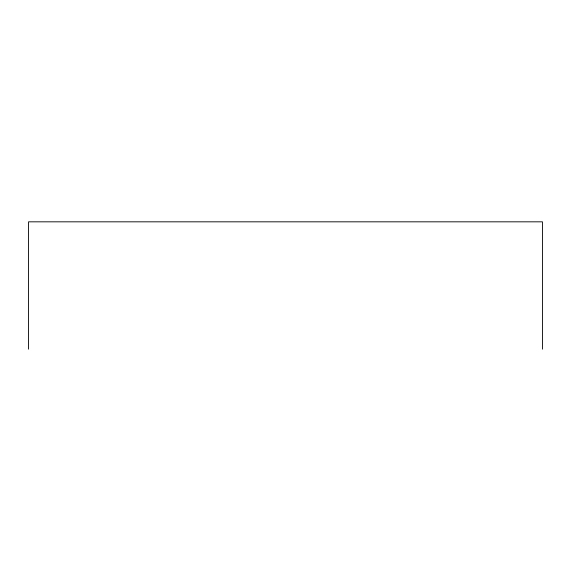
<?xml version="1.0" encoding="UTF-8"?>
<svg xmlns="http://www.w3.org/2000/svg" width="571" height="571" viewBox="0 0 571 571"><rect width="100%" height="100%" fill="white"/><g stroke="black" fill="none" stroke-linecap="round" stroke-linejoin="round"><path stroke-width="0.86" d="M542.45 349.174L542.45 221.826L28.55 221.826L28.55 349.174"/></g></svg>
